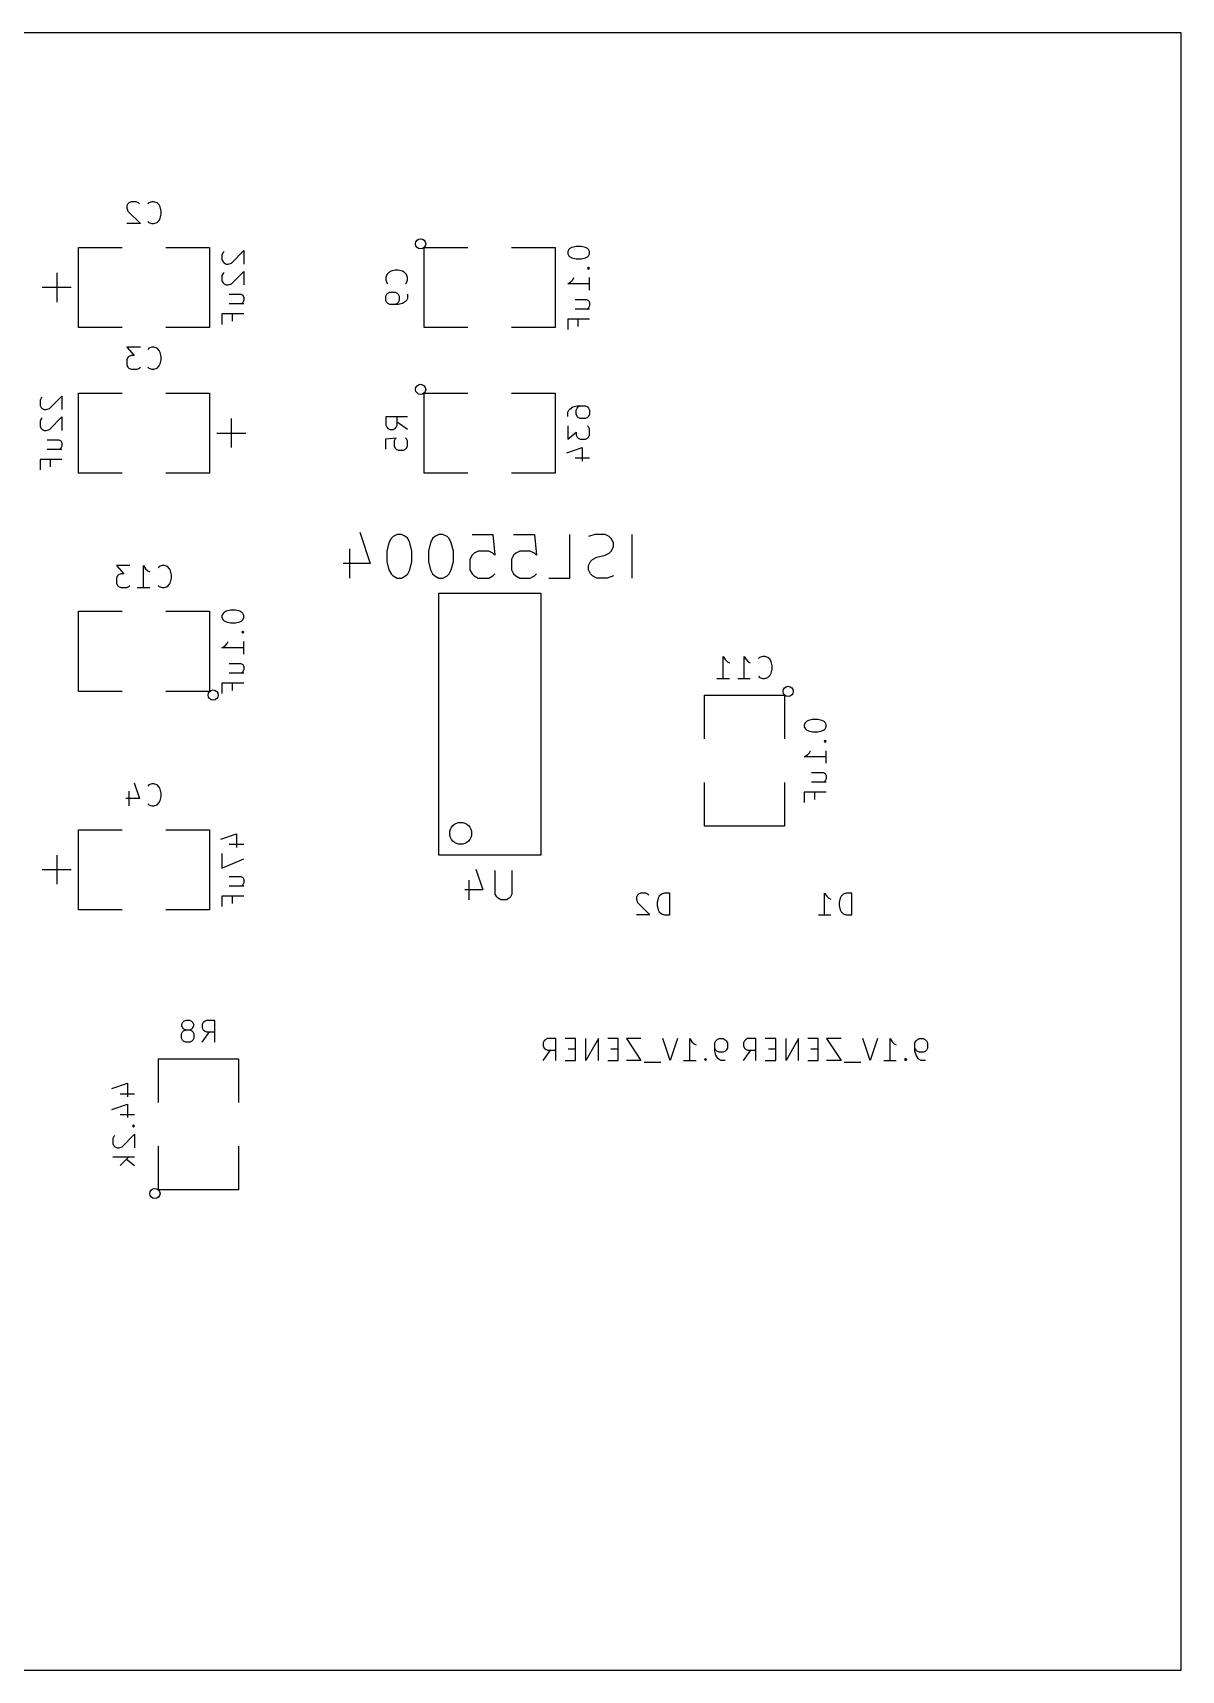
# Model space of a CAD drawing. Header units: inches. Extents: x 0 to 4.25, y 0 to 2.25.
# Drawn here: x 2.672 to 4.25, y 0 to 2.25 of the extents above; entities that cross this region are included whole.
import ezdxf

# ---------------------------------------------------------------- set-up
doc = ezdxf.new("R2010")
doc.units = ezdxf.units.IN
doc.layers.add('BLACK', color=1, linetype='CONTINUOUS')

msp = doc.modelspace()

# ---------------------------------------------------------------- linework, layer by layer
at = {"layer": 'BLACK'}
for p, q in [((4.25, 2.25), (0, 2.25)), ((4.25, 0), (4.25, 2.25)), ((2.8029, 2.015), (2.8014, 2.0121)), ((2.8014, 2.0121), (2.8014, 2.0093)), ((2.8014, 2.0093), (2.8029, 2.005)), ((2.8043, 2.0164), (2.8029, 2.015)), ((2.8029, 2.005), (2.82, 1.9879)), ((2.8072, 2.0179), (2.8043, 2.0164)), ((2.8143, 2.0179), (2.8072, 2.0179)), ((2.8172, 2.0164), (2.8143, 2.0179)), ((2.8186, 2.015), (2.8172, 2.0164)), ((2.8314, 2.0164), (2.83, 2.015)), ((2.8357, 2.0179), (2.8314, 2.0164)), ((2.8386, 2.0179), (2.8357, 2.0179)), ((2.8429, 2.0164), (2.8386, 2.0179)), ((2.8457, 2.0136), (2.8429, 2.0164)), ((2.8472, 2.0107), (2.8457, 2.0136)), ((2.8486, 2.005), (2.8472, 2.0107)), ((2.8486, 2.0007), (2.8486, 2.005)), ((2.82, 1.9879), (2.8014, 1.9879)), ((2.83, 1.9907), (2.8314, 1.9893)), ((2.8314, 1.9893), (2.8357, 1.9879)), ((2.8357, 1.9879), (2.8386, 1.9879)), ((2.8386, 1.9879), (2.8429, 1.9893)), ((2.8429, 1.9893), (2.8457, 1.9921)), ((2.8457, 1.9921), (2.8472, 1.995)), ((2.8472, 1.995), (2.8486, 2.0007)), ((2.735, 1.845), (2.735, 1.955)), ((2.735, 1.955), (2.795, 1.955)), ((2.855, 1.955), (2.915, 1.955)), ((2.915, 1.955), (2.915, 1.845)), ((2.9336, 1.9479), (2.9321, 1.945)), ((2.9321, 1.945), (2.9321, 1.9379)), ((2.9321, 1.9379), (2.9336, 1.935)), ((2.935, 1.9493), (2.9336, 1.9479)), ((2.9336, 1.935), (2.935, 1.9336)), ((2.945, 1.9336), (2.9621, 1.9507)), ((2.9621, 1.9507), (2.9621, 1.9321)), ((3.21, 1.845), (3.21, 1.955)), ((3.21, 1.955), (3.27, 1.955)), ((3.33, 1.955), (3.39, 1.955)), ((3.39, 1.955), (3.39, 1.845)), ((3.4086, 1.9521), (3.4071, 1.9492)), ((3.4071, 1.9492), (3.4071, 1.9464)), ((3.4071, 1.9464), (3.4086, 1.9435)), ((3.41, 1.9535), (3.4086, 1.9521)), ((3.4086, 1.9435), (3.41, 1.9421)), ((3.4129, 1.955), (3.41, 1.9535)), ((3.41, 1.9421), (3.4129, 1.9407)), ((3.4186, 1.9564), (3.4129, 1.955)), ((3.4129, 1.9407), (3.4186, 1.9392)), ((3.4257, 1.9564), (3.4186, 1.9564)), ((3.4186, 1.9392), (3.4257, 1.9392)), ((3.4314, 1.955), (3.4257, 1.9564)), ((3.4257, 1.9392), (3.4314, 1.9407)), ((3.4343, 1.9535), (3.4314, 1.955)), ((3.4314, 1.9407), (3.4343, 1.9421)), ((3.4357, 1.9521), (3.4343, 1.9535)), ((3.4343, 1.9421), (3.4357, 1.9435)), ((3.4371, 1.9492), (3.4357, 1.9521)), ((3.4357, 1.9435), (3.4371, 1.9464)), ((3.4371, 1.9464), (3.4371, 1.9492)), ((2.705, 1.92), (2.705, 1.88)), ((2.9336, 1.9193), (2.9321, 1.9164)), ((2.9321, 1.9164), (2.9321, 1.9093)), ((2.935, 1.9207), (2.9336, 1.9193)), ((2.935, 1.9336), (2.9379, 1.9321)), ((2.9379, 1.9321), (2.9407, 1.9321)), ((2.9407, 1.9321), (2.945, 1.9336)), ((2.945, 1.905), (2.9621, 1.9221)), ((2.9621, 1.9221), (2.9621, 1.9035)), ((3.1586, 1.9179), (3.1571, 1.9136)), ((3.1571, 1.9136), (3.1571, 1.9107)), ((3.1614, 1.9207), (3.1586, 1.9179)), ((3.1643, 1.9222), (3.1614, 1.9207)), ((3.17, 1.9236), (3.1643, 1.9222)), ((3.1743, 1.9236), (3.17, 1.9236)), ((3.18, 1.9222), (3.1743, 1.9236)), ((3.1829, 1.9207), (3.18, 1.9222)), ((3.1857, 1.9179), (3.1829, 1.9207)), ((3.1871, 1.9136), (3.1857, 1.9179)), ((3.1871, 1.9107), (3.1871, 1.9136)), ((3.4143, 1.9106), (3.4157, 1.9135)), ((3.4357, 1.9278), (3.4343, 1.9264)), ((3.4343, 1.9264), (3.4357, 1.9249)), ((3.4343, 1.9264), (3.4371, 1.9264)), ((3.4371, 1.9264), (3.4357, 1.9278)), ((3.4357, 1.9249), (3.4371, 1.9264)), ((3.4371, 1.8963), (3.4371, 1.9135)), ((2.725, 1.9), (2.685, 1.9)), ((2.9321, 1.9093), (2.9336, 1.9064)), ((2.9336, 1.9064), (2.935, 1.905)), ((2.935, 1.905), (2.9379, 1.9035)), ((2.9379, 1.9035), (2.9407, 1.9035)), ((2.9407, 1.9035), (2.945, 1.905)), ((2.9421, 1.8907), (2.9579, 1.8907)), ((2.9579, 1.8907), (2.9607, 1.8892)), ((3.1571, 1.9107), (3.1586, 1.9064)), ((3.1571, 1.8879), (3.1586, 1.8907)), ((3.1586, 1.9064), (3.16, 1.905)), ((3.1586, 1.8907), (3.16, 1.8922)), ((3.16, 1.8922), (3.1629, 1.8936)), ((3.1629, 1.8936), (3.17, 1.8936)), ((3.17, 1.8936), (3.1729, 1.8922)), ((3.1729, 1.8922), (3.1743, 1.8907)), ((3.1743, 1.8907), (3.1757, 1.8879)), ((3.1843, 1.905), (3.1857, 1.9064)), ((3.1857, 1.9064), (3.1871, 1.9107)), ((3.1871, 1.8907), (3.1871, 1.885)), ((3.4071, 1.9049), (3.4114, 1.9078)), ((3.4371, 1.9049), (3.4071, 1.9049)), ((3.4114, 1.9078), (3.4143, 1.9106)), ((2.9421, 1.8778), (2.9621, 1.8778)), ((2.9607, 1.8792), (2.9593, 1.8778)), ((2.9607, 1.8892), (2.9621, 1.8864)), ((2.9621, 1.8821), (2.9607, 1.8792)), ((2.9621, 1.8864), (2.9621, 1.8821)), ((3.1571, 1.8822), (3.1571, 1.8879)), ((3.1586, 1.8793), (3.1571, 1.8822)), ((3.16, 1.8779), (3.1586, 1.8793)), ((3.1629, 1.8764), (3.16, 1.8779)), ((3.1743, 1.8764), (3.1629, 1.8764)), ((3.1729, 1.8779), (3.17, 1.8764)), ((3.1743, 1.8793), (3.1729, 1.8779)), ((3.1757, 1.8822), (3.1743, 1.8793)), ((3.18, 1.8779), (3.1743, 1.8764)), ((3.1757, 1.8879), (3.1757, 1.8822)), ((3.1843, 1.8807), (3.18, 1.8779)), ((3.1857, 1.8822), (3.1843, 1.8807)), ((3.1871, 1.885), (3.1857, 1.8822)), ((3.4171, 1.8835), (3.4329, 1.8835)), ((3.4171, 1.8706), (3.4371, 1.8706)), ((3.4329, 1.8835), (3.4357, 1.882)), ((3.4357, 1.872), (3.4343, 1.8706)), ((3.4357, 1.882), (3.4371, 1.8792)), ((3.4371, 1.8749), (3.4357, 1.872)), ((3.4371, 1.8792), (3.4371, 1.8749)), ((2.795, 1.845), (2.735, 1.845)), ((2.915, 1.845), (2.855, 1.845)), ((2.9621, 1.8636), (2.9321, 1.8636)), ((2.9321, 1.8636), (2.9321, 1.8493)), ((2.9464, 1.8536), (2.9464, 1.8636)), ((3.27, 1.845), (3.21, 1.845)), ((3.39, 1.845), (3.33, 1.845)), ((3.4371, 1.8564), (3.4071, 1.8564)), ((3.4071, 1.8564), (3.4071, 1.8421)), ((3.4214, 1.8464), (3.4214, 1.8564)), ((2.82, 1.8179), (2.8014, 1.8179)), ((2.8014, 1.8179), (2.8114, 1.8064)), ((2.8029, 1.8036), (2.8014, 1.8007)), ((2.8014, 1.8007), (2.8014, 1.7936)), ((2.8043, 1.805), (2.8029, 1.8036)), ((2.8072, 1.8064), (2.8043, 1.805)), ((2.8114, 1.8064), (2.8072, 1.8064)), ((2.8314, 1.8164), (2.83, 1.815)), ((2.8357, 1.8179), (2.8314, 1.8164)), ((2.8386, 1.8179), (2.8357, 1.8179)), ((2.8429, 1.8164), (2.8386, 1.8179)), ((2.8457, 1.8136), (2.8429, 1.8164)), ((2.8472, 1.8107), (2.8457, 1.8136)), ((2.8486, 1.805), (2.8472, 1.8107)), ((2.8472, 1.795), (2.8486, 1.8007)), ((2.8486, 1.8007), (2.8486, 1.805)), ((2.8014, 1.7936), (2.8029, 1.7907)), ((2.8029, 1.7907), (2.8043, 1.7893)), ((2.8043, 1.7893), (2.8072, 1.7879)), ((2.8072, 1.7879), (2.8157, 1.7879)), ((2.8157, 1.7879), (2.8186, 1.7893)), ((2.8186, 1.7893), (2.82, 1.7907)), ((2.83, 1.7907), (2.8314, 1.7893)), ((2.8314, 1.7893), (2.8357, 1.7879)), ((2.8357, 1.7879), (2.8386, 1.7879)), ((2.8386, 1.7879), (2.8429, 1.7893)), ((2.8429, 1.7893), (2.8457, 1.7921)), ((2.8457, 1.7921), (2.8472, 1.795)), ((2.735, 1.645), (2.735, 1.755)), ((2.735, 1.755), (2.795, 1.755)), ((2.855, 1.755), (2.915, 1.755)), ((2.915, 1.755), (2.915, 1.645)), ((3.21, 1.645), (3.21, 1.755)), ((3.21, 1.755), (3.27, 1.755)), ((3.33, 1.755), (3.39, 1.755)), ((3.39, 1.755), (3.39, 1.645)), ((2.6836, 1.7479), (2.6821, 1.745)), ((2.6821, 1.745), (2.6821, 1.7379)), ((2.6821, 1.7379), (2.6836, 1.735)), ((2.685, 1.7493), (2.6836, 1.7479)), ((2.6836, 1.735), (2.685, 1.7336)), ((2.685, 1.7336), (2.6879, 1.7321)), ((2.6907, 1.7321), (2.695, 1.7336)), ((2.695, 1.7336), (2.7121, 1.7507)), ((2.7121, 1.7507), (2.7121, 1.7321)), ((3.4086, 1.7315), (3.41, 1.7329)), ((3.41, 1.7329), (3.4143, 1.7358)), ((3.4143, 1.7358), (3.42, 1.7372)), ((3.4186, 1.7315), (3.42, 1.7343)), ((3.42, 1.7372), (3.4314, 1.7372)), ((3.42, 1.7343), (3.4214, 1.7358)), ((3.4214, 1.7358), (3.4243, 1.7372)), ((3.4314, 1.7372), (3.4343, 1.7358)), ((3.4343, 1.7358), (3.4357, 1.7343)), ((3.4357, 1.7343), (3.4371, 1.7315)), ((2.6836, 1.7193), (2.6821, 1.7164)), ((2.6821, 1.7164), (2.6821, 1.7093)), ((2.685, 1.7207), (2.6836, 1.7193)), ((2.6879, 1.7321), (2.6907, 1.7321)), ((2.695, 1.705), (2.7121, 1.7221)), ((2.7121, 1.7221), (2.7121, 1.7035)), ((2.945, 1.68), (2.945, 1.72)), ((3.1871, 1.7222), (3.1571, 1.7222)), ((3.1571, 1.7222), (3.1571, 1.7107)), ((3.1571, 1.7107), (3.1586, 1.7079)), ((3.1714, 1.7079), (3.1729, 1.7107)), ((3.1729, 1.7107), (3.1729, 1.7222)), ((3.1871, 1.705), (3.1729, 1.715)), ((3.4071, 1.7286), (3.4086, 1.7315)), ((3.4071, 1.7229), (3.4071, 1.7286)), ((3.4071, 1.71), (3.4071, 1.6914)), ((3.4186, 1.7258), (3.4186, 1.7315)), ((3.42, 1.7229), (3.4186, 1.7258)), ((3.4214, 1.7215), (3.42, 1.7229)), ((3.4243, 1.72), (3.4214, 1.7215)), ((3.4314, 1.72), (3.4243, 1.72)), ((3.4343, 1.7215), (3.4314, 1.72)), ((3.4357, 1.7229), (3.4343, 1.7215)), ((3.4357, 1.7086), (3.4343, 1.71)), ((3.4371, 1.7258), (3.4357, 1.7229)), ((3.4371, 1.7315), (3.4371, 1.7258)), ((2.6821, 1.7093), (2.6836, 1.7064)), ((2.6836, 1.7064), (2.685, 1.705)), ((2.685, 1.705), (2.6879, 1.7035)), ((2.6879, 1.7035), (2.6907, 1.7035)), ((2.6907, 1.7035), (2.695, 1.705)), ((2.6921, 1.6907), (2.7079, 1.6907)), ((2.7079, 1.6907), (2.7107, 1.6892)), ((2.7107, 1.6892), (2.7121, 1.6864)), ((2.925, 1.7), (2.965, 1.7)), ((3.1571, 1.6922), (3.1714, 1.6936)), ((3.1571, 1.6779), (3.1571, 1.6922)), ((3.1586, 1.7079), (3.16, 1.7064)), ((3.16, 1.7064), (3.1629, 1.705)), ((3.1629, 1.705), (3.1671, 1.705)), ((3.1671, 1.705), (3.17, 1.7064)), ((3.17, 1.6922), (3.1686, 1.6893)), ((3.1686, 1.6893), (3.1686, 1.6822)), ((3.17, 1.7064), (3.1714, 1.7079)), ((3.1714, 1.6936), (3.17, 1.6922)), ((3.1857, 1.6922), (3.1843, 1.6936)), ((3.1871, 1.6893), (3.1857, 1.6922)), ((3.1871, 1.6822), (3.1871, 1.6893)), ((3.4071, 1.6914), (3.4186, 1.7014)), ((3.4186, 1.7014), (3.4186, 1.6972)), ((3.4186, 1.6972), (3.42, 1.6943)), ((3.42, 1.6943), (3.4214, 1.6929)), ((3.4214, 1.6929), (3.4243, 1.6914)), ((3.4243, 1.6914), (3.4314, 1.6914)), ((3.4314, 1.6914), (3.4343, 1.6929)), ((3.4343, 1.6929), (3.4357, 1.6943)), ((3.4371, 1.7057), (3.4357, 1.7086)), ((3.4357, 1.6943), (3.4371, 1.6972)), ((3.4371, 1.6972), (3.4371, 1.7057)), ((2.6921, 1.6778), (2.7121, 1.6778)), ((2.7107, 1.6792), (2.7093, 1.6778)), ((2.7121, 1.6821), (2.7107, 1.6792)), ((2.7121, 1.6864), (2.7121, 1.6821)), ((3.1686, 1.6822), (3.17, 1.6793)), ((3.17, 1.6793), (3.1714, 1.6779)), ((3.1714, 1.6779), (3.1743, 1.6764)), ((3.1743, 1.6764), (3.1814, 1.6764)), ((3.1814, 1.6764), (3.1843, 1.6779)), ((3.1843, 1.6779), (3.1857, 1.6793)), ((3.1857, 1.6793), (3.1871, 1.6822)), ((3.4057, 1.6728), (3.4271, 1.68)), ((3.4171, 1.6657), (3.4371, 1.6657)), ((3.4271, 1.68), (3.4271, 1.6614)), ((2.7121, 1.6636), (2.6821, 1.6636)), ((2.6821, 1.6636), (2.6821, 1.6493)), ((2.6964, 1.6536), (2.6964, 1.6636)), ((2.795, 1.645), (2.735, 1.645)), ((2.915, 1.645), (2.855, 1.645)), ((3.27, 1.645), (3.21, 1.645)), ((3.39, 1.645), (3.33, 1.645)), ((3.1215, 1.5636), (3.1358, 1.5207)), ((3.1643, 1.555), (3.1614, 1.5493)), ((3.1672, 1.5579), (3.1643, 1.555)), ((3.1729, 1.5607), (3.1672, 1.5579)), ((3.1786, 1.5607), (3.1729, 1.5607)), ((3.1843, 1.5579), (3.1786, 1.5607)), ((3.1872, 1.555), (3.1843, 1.5579)), ((3.19, 1.5493), (3.1872, 1.555)), ((3.2214, 1.555), (3.2185, 1.5493)), ((3.2243, 1.5579), (3.2214, 1.555)), ((3.23, 1.5607), (3.2243, 1.5579)), ((3.2357, 1.5607), (3.23, 1.5607)), ((3.2414, 1.5579), (3.2357, 1.5607)), ((3.2443, 1.555), (3.2414, 1.5579)), ((3.2471, 1.5493), (3.2443, 1.555)), ((3.2756, 1.5607), (3.3042, 1.5607)), ((3.3042, 1.5607), (3.3071, 1.5321)), ((3.3327, 1.5607), (3.3613, 1.5607)), ((3.3613, 1.5607), (3.3642, 1.5321)), ((3.4099, 1.5007), (3.4099, 1.5607)), ((3.4442, 1.5607), (3.4356, 1.5579)), ((3.4584, 1.5607), (3.4442, 1.5607)), ((3.4642, 1.5579), (3.4584, 1.5607)), ((3.467, 1.555), (3.4642, 1.5579)), ((3.4699, 1.5493), (3.467, 1.555)), ((3.4956, 1.5007), (3.4956, 1.5607)), ((3.1072, 1.5407), (3.1072, 1.5007)), ((3.1614, 1.5493), (3.1586, 1.5379)), ((3.1586, 1.5379), (3.1586, 1.5236)), ((3.1929, 1.5379), (3.19, 1.5493)), ((3.1929, 1.5236), (3.1929, 1.5379)), ((3.2185, 1.5493), (3.2157, 1.5379)), ((3.2157, 1.5379), (3.2157, 1.5236)), ((3.25, 1.5379), (3.2471, 1.5493)), ((3.25, 1.5236), (3.25, 1.5379)), ((3.2756, 1.5321), (3.2728, 1.5264)), ((3.2785, 1.535), (3.2756, 1.5321)), ((3.2842, 1.5379), (3.2785, 1.535)), ((3.2985, 1.5379), (3.2842, 1.5379)), ((3.3042, 1.535), (3.2985, 1.5379)), ((3.3071, 1.5321), (3.3042, 1.535)), ((3.3327, 1.5321), (3.3299, 1.5264)), ((3.3356, 1.535), (3.3327, 1.5321)), ((3.3413, 1.5379), (3.3356, 1.535)), ((3.3556, 1.5379), (3.3413, 1.5379)), ((3.3613, 1.535), (3.3556, 1.5379)), ((3.3642, 1.5321), (3.3613, 1.535)), ((3.447, 1.5293), (3.4584, 1.5321)), ((3.4584, 1.5321), (3.4642, 1.535)), ((3.4642, 1.535), (3.467, 1.5379)), ((3.467, 1.5379), (3.4699, 1.5436)), ((3.4699, 1.5436), (3.4699, 1.5493)), ((2.8057, 1.5179), (2.7871, 1.5179)), ((2.7871, 1.5179), (2.7971, 1.5064)), ((2.8243, 1.4879), (2.8243, 1.5179)), ((2.8243, 1.5179), (2.8272, 1.5136)), ((2.8272, 1.5136), (2.83, 1.5107)), ((2.83, 1.5107), (2.8329, 1.5093)), ((2.8457, 1.5164), (2.8443, 1.515)), ((2.85, 1.5179), (2.8457, 1.5164)), ((2.8529, 1.5179), (2.85, 1.5179)), ((2.8572, 1.5164), (2.8529, 1.5179)), ((2.86, 1.5136), (2.8572, 1.5164)), ((2.8615, 1.5107), (2.86, 1.5136)), ((2.8629, 1.505), (2.8615, 1.5107)), ((3.1358, 1.5207), (3.0986, 1.5207)), ((3.1586, 1.5236), (3.1614, 1.5121)), ((3.1614, 1.5121), (3.1643, 1.5064)), ((3.1872, 1.5064), (3.19, 1.5121)), ((3.19, 1.5121), (3.1929, 1.5236)), ((3.2157, 1.5236), (3.2185, 1.5121)), ((3.2185, 1.5121), (3.2214, 1.5064)), ((3.2443, 1.5064), (3.2471, 1.5121)), ((3.2471, 1.5121), (3.25, 1.5236)), ((3.2728, 1.5264), (3.2728, 1.5121)), ((3.2728, 1.5121), (3.2756, 1.5064)), ((3.3299, 1.5264), (3.3299, 1.5121)), ((3.3299, 1.5121), (3.3327, 1.5064)), ((3.4356, 1.5179), (3.4384, 1.5236)), ((3.4356, 1.5121), (3.4356, 1.5179)), ((3.4384, 1.5064), (3.4356, 1.5121)), ((3.4384, 1.5236), (3.4413, 1.5264)), ((3.4413, 1.5264), (3.447, 1.5293)), ((2.7886, 1.5036), (2.7871, 1.5007)), ((2.7871, 1.5007), (2.7871, 1.4936)), ((2.7871, 1.4936), (2.7886, 1.4907)), ((2.79, 1.505), (2.7886, 1.5036)), ((2.7886, 1.4907), (2.79, 1.4893)), ((2.7929, 1.5064), (2.79, 1.505)), ((2.79, 1.4893), (2.7929, 1.4879)), ((2.7971, 1.5064), (2.7929, 1.5064)), ((2.7929, 1.4879), (2.8014, 1.4879)), ((2.8014, 1.4879), (2.8043, 1.4893)), ((2.8043, 1.4893), (2.8057, 1.4907)), ((2.8157, 1.4879), (2.8329, 1.4879)), ((2.8443, 1.4907), (2.8457, 1.4893)), ((2.8457, 1.4893), (2.85, 1.4879)), ((2.85, 1.4879), (2.8529, 1.4879)), ((2.8529, 1.4879), (2.8572, 1.4893)), ((2.8572, 1.4893), (2.86, 1.4921)), ((2.86, 1.4921), (2.8615, 1.495)), ((2.8615, 1.495), (2.8629, 1.5007)), ((2.8629, 1.5007), (2.8629, 1.505)), ((3.1643, 1.5064), (3.1672, 1.5036)), ((3.1672, 1.5036), (3.1729, 1.5007)), ((3.1729, 1.5007), (3.1786, 1.5007)), ((3.1786, 1.5007), (3.1843, 1.5036)), ((3.1843, 1.5036), (3.1872, 1.5064)), ((3.2214, 1.5064), (3.2243, 1.5036)), ((3.2243, 1.5036), (3.23, 1.5007)), ((3.23, 1.5007), (3.2357, 1.5007)), ((3.2357, 1.5007), (3.2414, 1.5036)), ((3.2414, 1.5036), (3.2443, 1.5064)), ((3.2756, 1.5064), (3.2785, 1.5036)), ((3.2785, 1.5036), (3.2842, 1.5007)), ((3.2842, 1.5007), (3.2985, 1.5007)), ((3.2985, 1.5007), (3.3042, 1.5036)), ((3.3042, 1.5036), (3.3071, 1.5064)), ((3.3327, 1.5064), (3.3356, 1.5036)), ((3.3356, 1.5036), (3.3413, 1.5007)), ((3.3413, 1.5007), (3.3556, 1.5007)), ((3.3556, 1.5007), (3.3613, 1.5036)), ((3.3613, 1.5036), (3.3642, 1.5064)), ((3.3813, 1.5007), (3.4099, 1.5007)), ((3.4413, 1.5036), (3.4384, 1.5064)), ((3.447, 1.5007), (3.4413, 1.5036)), ((3.4613, 1.5007), (3.447, 1.5007)), ((3.4699, 1.5036), (3.4613, 1.5007)), ((3.23, 1.12), (3.23, 1.48)), ((3.23, 1.48), (3.37, 1.48)), ((3.37, 1.48), (3.37, 1.12)), ((2.735, 1.345), (2.735, 1.455)), ((2.735, 1.455), (2.795, 1.455)), ((2.855, 1.455), (2.915, 1.455)), ((2.915, 1.455), (2.915, 1.345)), ((2.9336, 1.4521), (2.9321, 1.4492)), ((2.9321, 1.4492), (2.9321, 1.4464)), ((2.9321, 1.4464), (2.9336, 1.4435)), ((2.935, 1.4535), (2.9336, 1.4521)), ((2.9336, 1.4435), (2.935, 1.4421)), ((2.9379, 1.455), (2.935, 1.4535)), ((2.935, 1.4421), (2.9379, 1.4407)), ((2.9436, 1.4564), (2.9379, 1.455)), ((2.9379, 1.4407), (2.9436, 1.4392)), ((2.9507, 1.4564), (2.9436, 1.4564)), ((2.9564, 1.455), (2.9507, 1.4564)), ((2.9507, 1.4392), (2.9564, 1.4407)), ((2.9593, 1.4535), (2.9564, 1.455)), ((2.9564, 1.4407), (2.9593, 1.4421)), ((2.9607, 1.4521), (2.9593, 1.4535)), ((2.9593, 1.4421), (2.9607, 1.4435)), ((2.9621, 1.4492), (2.9607, 1.4521)), ((2.9607, 1.4435), (2.9621, 1.4464)), ((2.9621, 1.4464), (2.9621, 1.4492)), ((2.9436, 1.4392), (2.9507, 1.4392)), ((2.9607, 1.4278), (2.9593, 1.4264)), ((2.9593, 1.4264), (2.9607, 1.4249)), ((2.9593, 1.4264), (2.9621, 1.4264)), ((2.9621, 1.4264), (2.9607, 1.4278)), ((2.9607, 1.4249), (2.9621, 1.4264)), ((2.9321, 1.4049), (2.9364, 1.4078)), ((2.9621, 1.4049), (2.9321, 1.4049)), ((2.9364, 1.4078), (2.9393, 1.4106)), ((2.9393, 1.4106), (2.9407, 1.4135)), ((2.9621, 1.3963), (2.9621, 1.4135)), ((2.9421, 1.3835), (2.9579, 1.3835)), ((2.9579, 1.3835), (2.9607, 1.382)), ((2.9607, 1.382), (2.9621, 1.3792)), ((2.9621, 1.3749), (2.9607, 1.372)), ((2.9621, 1.3792), (2.9621, 1.3749)), ((3.6207, 1.3629), (3.6207, 1.3929)), ((3.6207, 1.3929), (3.6236, 1.3886)), ((3.6236, 1.3886), (3.6264, 1.3857)), ((3.6264, 1.3857), (3.6293, 1.3843)), ((3.6493, 1.3629), (3.6493, 1.3929)), ((3.6493, 1.3929), (3.6522, 1.3886)), ((3.6522, 1.3886), (3.655, 1.3857)), ((3.655, 1.3857), (3.6579, 1.3843)), ((3.6707, 1.3914), (3.6693, 1.39)), ((3.675, 1.3929), (3.6707, 1.3914)), ((3.6779, 1.3929), (3.675, 1.3929)), ((3.6822, 1.3914), (3.6779, 1.3929)), ((3.685, 1.3886), (3.6822, 1.3914)), ((3.6865, 1.3857), (3.685, 1.3886)), ((3.6879, 1.38), (3.6865, 1.3857)), ((3.6865, 1.37), (3.6879, 1.3757)), ((3.6879, 1.3757), (3.6879, 1.38)), ((2.9621, 1.3564), (2.9321, 1.3564)), ((2.9321, 1.3564), (2.9321, 1.3421)), ((2.9421, 1.3706), (2.9621, 1.3706)), ((2.9464, 1.3464), (2.9464, 1.3564)), ((2.9607, 1.372), (2.9593, 1.3706)), ((3.6121, 1.3629), (3.6293, 1.3629)), ((3.6407, 1.3629), (3.6579, 1.3629)), ((3.6693, 1.3657), (3.6707, 1.3643)), ((3.6707, 1.3643), (3.675, 1.3629)), ((3.675, 1.3629), (3.6779, 1.3629)), ((3.6779, 1.3629), (3.6822, 1.3643)), ((3.6822, 1.3643), (3.685, 1.3671)), ((3.685, 1.3671), (3.6865, 1.37)), ((2.795, 1.345), (2.735, 1.345)), ((2.915, 1.345), (2.855, 1.345)), ((3.595, 1.28), (3.595, 1.34)), ((3.595, 1.34), (3.705, 1.34)), ((3.705, 1.34), (3.705, 1.28)), ((3.7379, 1.305), (3.735, 1.3035)), ((3.7436, 1.3064), (3.7379, 1.305)), ((3.7507, 1.3064), (3.7436, 1.3064)), ((3.7564, 1.305), (3.7507, 1.3064)), ((3.7593, 1.3035), (3.7564, 1.305)), ((3.7336, 1.3021), (3.7321, 1.2992)), ((3.7321, 1.2992), (3.7321, 1.2964)), ((3.7321, 1.2964), (3.7336, 1.2935)), ((3.735, 1.3035), (3.7336, 1.3021)), ((3.7336, 1.2935), (3.735, 1.2921)), ((3.735, 1.2921), (3.7379, 1.2907)), ((3.7379, 1.2907), (3.7436, 1.2892)), ((3.7436, 1.2892), (3.7507, 1.2892)), ((3.7507, 1.2892), (3.7564, 1.2907)), ((3.7564, 1.2907), (3.7593, 1.2921)), ((3.7607, 1.3021), (3.7593, 1.3035)), ((3.7593, 1.2921), (3.7607, 1.2935)), ((3.7621, 1.2992), (3.7607, 1.3021)), ((3.7607, 1.2935), (3.7621, 1.2964)), ((3.7621, 1.2964), (3.7621, 1.2992)), ((3.7364, 1.2578), (3.7393, 1.2606)), ((3.7393, 1.2606), (3.7407, 1.2635)), ((3.7607, 1.2778), (3.7593, 1.2764)), ((3.7593, 1.2764), (3.7607, 1.2749)), ((3.7593, 1.2764), (3.7621, 1.2764)), ((3.7621, 1.2764), (3.7607, 1.2778)), ((3.7607, 1.2749), (3.7621, 1.2764)), ((3.7621, 1.2463), (3.7621, 1.2635)), ((3.7321, 1.2549), (3.7364, 1.2578)), ((3.7621, 1.2549), (3.7321, 1.2549)), ((2.8114, 1.2193), (2.8186, 1.1979)), ((2.8314, 1.2164), (2.83, 1.215)), ((2.8357, 1.2179), (2.8314, 1.2164)), ((2.8386, 1.2179), (2.8357, 1.2179)), ((2.8429, 1.2164), (2.8386, 1.2179)), ((2.8457, 1.2136), (2.8429, 1.2164)), ((3.595, 1.16), (3.595, 1.22)), ((3.705, 1.22), (3.705, 1.16)), ((3.7421, 1.2335), (3.7579, 1.2335)), ((3.7421, 1.2206), (3.7621, 1.2206)), ((3.7579, 1.2335), (3.7607, 1.232)), ((3.7607, 1.222), (3.7593, 1.2206)), ((3.7607, 1.232), (3.7621, 1.2292)), ((3.7621, 1.2249), (3.7607, 1.222)), ((3.7621, 1.2292), (3.7621, 1.2249)), ((2.8186, 1.1979), (2.8, 1.1979)), ((2.8043, 1.2079), (2.8043, 1.1879)), ((2.8472, 1.2107), (2.8457, 1.2136)), ((2.8457, 1.1921), (2.8472, 1.195)), ((2.8486, 1.205), (2.8472, 1.2107)), ((2.8472, 1.195), (2.8486, 1.2007)), ((2.8486, 1.2007), (2.8486, 1.205)), ((3.7621, 1.2064), (3.7321, 1.2064)), ((3.7321, 1.2064), (3.7321, 1.1921)), ((3.7464, 1.1964), (3.7464, 1.2064)), ((2.83, 1.1907), (2.8314, 1.1893)), ((2.8314, 1.1893), (2.8357, 1.1879)), ((2.8357, 1.1879), (2.8386, 1.1879)), ((2.8386, 1.1879), (2.8429, 1.1893)), ((2.8429, 1.1893), (2.8457, 1.1921)), ((2.735, 1.045), (2.735, 1.155)), ((2.735, 1.155), (2.795, 1.155)), ((2.855, 1.155), (2.915, 1.155)), ((2.915, 1.155), (2.915, 1.045)), ((2.9307, 1.1421), (2.9521, 1.1493)), ((2.9521, 1.1493), (2.9521, 1.1307)), ((3.705, 1.16), (3.595, 1.16)), ((2.9421, 1.135), (2.9621, 1.135)), ((2.705, 1.12), (2.705, 1.08)), ((2.9321, 1.1221), (2.9321, 1.1021)), ((2.9321, 1.1021), (2.9621, 1.115)), ((3.37, 1.12), (3.23, 1.12)), ((2.725, 1.1), (2.685, 1.1)), ((2.9421, 1.0907), (2.9579, 1.0907)), ((2.9579, 1.0907), (2.9607, 1.0892)), ((2.9607, 1.0892), (2.9621, 1.0864)), ((2.9621, 1.0821), (2.9607, 1.0792)), ((2.9621, 1.0864), (2.9621, 1.0821)), ((3.2714, 1.0855), (3.2714, 1.0588)), ((3.281, 1.1007), (3.2905, 1.0721)), ((3.3076, 1.0664), (3.3076, 1.0988)), ((3.3305, 1.0988), (3.3305, 1.0664)), ((2.9621, 1.0636), (2.9321, 1.0636)), ((2.9321, 1.0636), (2.9321, 1.0493)), ((2.9421, 1.0778), (2.9621, 1.0778)), ((2.9464, 1.0536), (2.9464, 1.0636)), ((2.9607, 1.0792), (2.9593, 1.0778)), ((3.2905, 1.0721), (3.2657, 1.0721)), ((3.3095, 1.0626), (3.3076, 1.0664)), ((3.3114, 1.0607), (3.3095, 1.0626)), ((3.3152, 1.0588), (3.3114, 1.0607)), ((3.3229, 1.0588), (3.3152, 1.0588)), ((3.3267, 1.0607), (3.3229, 1.0588)), ((3.3286, 1.0626), (3.3267, 1.0607)), ((3.3305, 1.0664), (3.3286, 1.0626)), ((3.5029, 1.065), (3.5014, 1.0621)), ((3.5014, 1.0621), (3.5014, 1.0593)), ((3.5014, 1.0593), (3.5029, 1.055)), ((3.5043, 1.0664), (3.5029, 1.065)), ((3.5072, 1.0679), (3.5043, 1.0664)), ((3.5143, 1.0679), (3.5072, 1.0679)), ((3.5172, 1.0664), (3.5143, 1.0679)), ((3.5186, 1.065), (3.5172, 1.0664)), ((3.5314, 1.0607), (3.53, 1.055)), ((3.5329, 1.0636), (3.5314, 1.0607)), ((3.5357, 1.0664), (3.5329, 1.0636)), ((3.54, 1.0679), (3.5357, 1.0664)), ((3.5472, 1.0679), (3.54, 1.0679)), ((3.5472, 1.0379), (3.5472, 1.0679)), ((3.76, 1.0379), (3.76, 1.0679)), ((3.76, 1.0679), (3.7629, 1.0636)), ((3.7629, 1.0636), (3.7657, 1.0607)), ((3.7657, 1.0607), (3.7686, 1.0593)), ((3.7814, 1.0607), (3.78, 1.055)), ((3.7829, 1.0636), (3.7814, 1.0607)), ((3.7857, 1.0664), (3.7829, 1.0636)), ((3.79, 1.0679), (3.7857, 1.0664)), ((3.7972, 1.0679), (3.79, 1.0679)), ((3.7972, 1.0379), (3.7972, 1.0679)), ((2.795, 1.045), (2.735, 1.045)), ((2.915, 1.045), (2.855, 1.045)), ((3.52, 1.0379), (3.5014, 1.0379)), ((3.5029, 1.055), (3.52, 1.0379)), ((3.53, 1.055), (3.53, 1.0507)), ((3.53, 1.0507), (3.5314, 1.045)), ((3.5314, 1.045), (3.5329, 1.0421)), ((3.5329, 1.0421), (3.5357, 1.0393)), ((3.5357, 1.0393), (3.54, 1.0379)), ((3.54, 1.0379), (3.5472, 1.0379)), ((3.7514, 1.0379), (3.7686, 1.0379)), ((3.78, 1.055), (3.78, 1.0507)), ((3.78, 1.0507), (3.7814, 1.045)), ((3.7814, 1.045), (3.7829, 1.0421)), ((3.7829, 1.0421), (3.7857, 1.0393)), ((3.7857, 1.0393), (3.79, 1.0379)), ((3.79, 1.0379), (3.7972, 1.0379)), ((2.8779, 0.89), (2.8764, 0.8871)), ((2.8764, 0.8871), (2.8764, 0.8857)), ((2.8764, 0.8857), (2.8779, 0.8829)), ((2.8793, 0.8914), (2.8779, 0.89)), ((2.8779, 0.8829), (2.8793, 0.8814)), ((2.8779, 0.8771), (2.8793, 0.8786)), ((2.8822, 0.8929), (2.8793, 0.8914)), ((2.8793, 0.8814), (2.8822, 0.88)), ((2.8793, 0.8786), (2.8822, 0.88)), ((2.8879, 0.8929), (2.8822, 0.8929)), ((2.8822, 0.88), (2.8879, 0.88)), ((2.8907, 0.8914), (2.8879, 0.8929)), ((2.8879, 0.88), (2.8907, 0.8814)), ((2.8879, 0.88), (2.8907, 0.8786)), ((2.8922, 0.89), (2.8907, 0.8914)), ((2.8907, 0.8814), (2.8922, 0.8829)), ((2.8907, 0.8786), (2.8922, 0.8771)), ((2.8936, 0.8871), (2.8922, 0.89)), ((2.8922, 0.8829), (2.8936, 0.8857)), ((2.8936, 0.8857), (2.8936, 0.8871)), ((2.9064, 0.89), (2.905, 0.8871)), ((2.905, 0.8871), (2.905, 0.8829)), ((2.905, 0.8829), (2.9064, 0.88)), ((2.9079, 0.8914), (2.9064, 0.89)), ((2.9064, 0.88), (2.9079, 0.8786)), ((2.9107, 0.8929), (2.9079, 0.8914)), ((2.9079, 0.8786), (2.9107, 0.8771)), ((2.9222, 0.8929), (2.9107, 0.8929)), ((2.9222, 0.8629), (2.9222, 0.8929)), ((2.8764, 0.8743), (2.8779, 0.8771)), ((2.8764, 0.8686), (2.8764, 0.8743)), ((2.8779, 0.8657), (2.8764, 0.8686)), ((2.8793, 0.8643), (2.8779, 0.8657)), ((2.8822, 0.8629), (2.8793, 0.8643)), ((2.8879, 0.8629), (2.8822, 0.8629)), ((2.8907, 0.8643), (2.8879, 0.8629)), ((2.8922, 0.8657), (2.8907, 0.8643)), ((2.8922, 0.8771), (2.8936, 0.8743)), ((2.8936, 0.8686), (2.8922, 0.8657)), ((2.8936, 0.8743), (2.8936, 0.8686)), ((2.905, 0.8629), (2.915, 0.8771)), ((2.9107, 0.8771), (2.9222, 0.8771)), ((3.3749, 0.865), (3.3735, 0.8621)), ((3.3735, 0.8621), (3.3735, 0.8579)), ((3.3735, 0.8579), (3.3749, 0.855)), ((3.3764, 0.8664), (3.3749, 0.865)), ((3.3749, 0.855), (3.3764, 0.8536)), ((3.3792, 0.8679), (3.3764, 0.8664)), ((3.3907, 0.8679), (3.3792, 0.8679)), ((3.3907, 0.8379), (3.3907, 0.8679)), ((3.4178, 0.8679), (3.4035, 0.8679)), ((3.4178, 0.8379), (3.4178, 0.8679)), ((3.4492, 0.8679), (3.432, 0.8379)), ((3.432, 0.8379), (3.432, 0.8679)), ((3.4492, 0.8379), (3.4492, 0.8679)), ((3.4763, 0.8679), (3.462, 0.8679)), ((3.4763, 0.8379), (3.4763, 0.8679)), ((3.5077, 0.8679), (3.4877, 0.8679)), ((3.4877, 0.8679), (3.5077, 0.8379)), ((3.5477, 0.8379), (3.5377, 0.8679)), ((3.5577, 0.8679), (3.5477, 0.8379)), ((3.5749, 0.8379), (3.5749, 0.8679)), ((3.5749, 0.8679), (3.5778, 0.8636)), ((3.5778, 0.8636), (3.5806, 0.8607)), ((3.5806, 0.8607), (3.5835, 0.8593)), ((3.6092, 0.8621), (3.6107, 0.865)), ((3.6092, 0.8507), (3.6092, 0.8621)), ((3.6107, 0.8521), (3.6092, 0.855)), ((3.6107, 0.865), (3.6121, 0.8664)), ((3.6121, 0.8664), (3.615, 0.8679)), ((3.615, 0.8679), (3.6207, 0.8679)), ((3.6207, 0.8679), (3.6235, 0.8664)), ((3.6235, 0.8664), (3.625, 0.865)), ((3.625, 0.865), (3.6264, 0.8621)), ((3.6264, 0.855), (3.625, 0.8521)), ((3.6264, 0.8621), (3.6264, 0.855)), ((3.6499, 0.865), (3.6485, 0.8621)), ((3.6485, 0.8621), (3.6485, 0.8579)), ((3.6485, 0.8579), (3.6499, 0.855)), ((3.6514, 0.8664), (3.6499, 0.865)), ((3.6499, 0.855), (3.6514, 0.8536)), ((3.6542, 0.8679), (3.6514, 0.8664)), ((3.6657, 0.8679), (3.6542, 0.8679)), ((3.6657, 0.8379), (3.6657, 0.8679)), ((3.6928, 0.8679), (3.6785, 0.8679)), ((3.6928, 0.8379), (3.6928, 0.8679)), ((3.7242, 0.8679), (3.707, 0.8379)), ((3.707, 0.8379), (3.707, 0.8679)), ((3.7242, 0.8379), (3.7242, 0.8679)), ((3.7513, 0.8679), (3.737, 0.8679)), ((3.7513, 0.8379), (3.7513, 0.8679)), ((3.7827, 0.8679), (3.7627, 0.8679)), ((3.7627, 0.8679), (3.7827, 0.8379)), ((3.8227, 0.8379), (3.8127, 0.8679)), ((3.8327, 0.8679), (3.8227, 0.8379)), ((3.8499, 0.8379), (3.8499, 0.8679)), ((3.8499, 0.8679), (3.8528, 0.8636)), ((3.8528, 0.8636), (3.8556, 0.8607)), ((3.8556, 0.8607), (3.8585, 0.8593)), ((3.8842, 0.8621), (3.8857, 0.865)), ((3.8842, 0.8507), (3.8842, 0.8621)), ((3.8857, 0.8521), (3.8842, 0.855)), ((3.8857, 0.865), (3.8871, 0.8664)), ((3.8871, 0.8664), (3.89, 0.8679)), ((3.89, 0.8679), (3.8957, 0.8679)), ((3.8957, 0.8679), (3.8985, 0.8664)), ((3.8985, 0.8664), (3.9, 0.865)), ((3.9, 0.865), (3.9014, 0.8621)), ((3.9014, 0.855), (3.9, 0.8521)), ((3.9014, 0.8621), (3.9014, 0.855)), ((2.845, 0.78), (2.845, 0.84)), ((2.845, 0.84), (2.955, 0.84)), ((2.955, 0.84), (2.955, 0.78)), ((3.3735, 0.8379), (3.3835, 0.8521)), ((3.3764, 0.8536), (3.3792, 0.8521)), ((3.3792, 0.8521), (3.3907, 0.8521)), ((3.4035, 0.8379), (3.4178, 0.8379)), ((3.4178, 0.8536), (3.4078, 0.8536)), ((3.462, 0.8379), (3.4763, 0.8379)), ((3.4763, 0.8536), (3.4663, 0.8536)), ((3.5077, 0.8379), (3.4877, 0.8379)), ((3.5349, 0.835), (3.512, 0.835)), ((3.5663, 0.8379), (3.5835, 0.8379)), ((3.5964, 0.8407), (3.5949, 0.8393)), ((3.5949, 0.8393), (3.5964, 0.8379)), ((3.5978, 0.8393), (3.5964, 0.8407)), ((3.5964, 0.8407), (3.5964, 0.8379)), ((3.5964, 0.8379), (3.5978, 0.8393)), ((3.6107, 0.845), (3.6092, 0.8507)), ((3.6121, 0.8507), (3.6107, 0.8521)), ((3.6135, 0.8407), (3.6107, 0.845)), ((3.615, 0.8493), (3.6121, 0.8507)), ((3.615, 0.8393), (3.6135, 0.8407)), ((3.6207, 0.8493), (3.615, 0.8493)), ((3.6178, 0.8379), (3.615, 0.8393)), ((3.6235, 0.8379), (3.6178, 0.8379)), ((3.6235, 0.8507), (3.6207, 0.8493)), ((3.625, 0.8521), (3.6235, 0.8507)), ((3.6485, 0.8379), (3.6585, 0.8521)), ((3.6514, 0.8536), (3.6542, 0.8521)), ((3.6542, 0.8521), (3.6657, 0.8521)), ((3.6785, 0.8379), (3.6928, 0.8379)), ((3.6928, 0.8536), (3.6828, 0.8536)), ((3.737, 0.8379), (3.7513, 0.8379)), ((3.7513, 0.8536), (3.7413, 0.8536)), ((3.7827, 0.8379), (3.7627, 0.8379)), ((3.8099, 0.835), (3.787, 0.835)), ((3.8413, 0.8379), (3.8585, 0.8379)), ((3.8714, 0.8407), (3.8699, 0.8393)), ((3.8699, 0.8393), (3.8714, 0.8379)), ((3.8728, 0.8393), (3.8714, 0.8407)), ((3.8714, 0.8407), (3.8714, 0.8379)), ((3.8714, 0.8379), (3.8728, 0.8393)), ((3.8857, 0.845), (3.8842, 0.8507)), ((3.8871, 0.8507), (3.8857, 0.8521)), ((3.8885, 0.8407), (3.8857, 0.845)), ((3.89, 0.8493), (3.8871, 0.8507)), ((3.89, 0.8393), (3.8885, 0.8407)), ((3.8957, 0.8493), (3.89, 0.8493)), ((3.8928, 0.8379), (3.89, 0.8393)), ((3.8985, 0.8379), (3.8928, 0.8379)), ((3.8985, 0.8507), (3.8957, 0.8493)), ((3.9, 0.8521), (3.8985, 0.8507)), ((2.7807, 0.7993), (2.8021, 0.8065)), ((2.7921, 0.7922), (2.8121, 0.7922)), ((2.8021, 0.8065), (2.8021, 0.7879)), ((2.7807, 0.7707), (2.8021, 0.7779)), ((2.8021, 0.7779), (2.8021, 0.7593)), ((2.7921, 0.7636), (2.8121, 0.7636)), ((2.8107, 0.7493), (2.8093, 0.7479)), ((2.8093, 0.7479), (2.8107, 0.7464)), ((2.8093, 0.7479), (2.8121, 0.7479)), ((2.8121, 0.7479), (2.8107, 0.7493)), ((2.8107, 0.7464), (2.8121, 0.7479)), ((2.7836, 0.7336), (2.7821, 0.7307)), ((2.7821, 0.7307), (2.7821, 0.7236)), ((2.7821, 0.7236), (2.7836, 0.7207)), ((2.785, 0.735), (2.7836, 0.7336)), ((2.7836, 0.7207), (2.785, 0.7193)), ((2.795, 0.7193), (2.8121, 0.7364)), ((2.8121, 0.7364), (2.8121, 0.7178)), ((2.845, 0.66), (2.845, 0.72)), ((2.955, 0.72), (2.955, 0.66)), ((2.8121, 0.705), (2.7821, 0.705)), ((2.785, 0.7193), (2.7879, 0.7178)), ((2.7879, 0.7178), (2.7907, 0.7178)), ((2.7907, 0.7178), (2.795, 0.7193)), ((2.7921, 0.6935), (2.8036, 0.705)), ((2.8007, 0.7021), (2.8121, 0.6935)), ((2.955, 0.66), (2.845, 0.66)), ((0, 0), (4.25, 0))]:
    msp.add_line(p, q, dxfattribs=at)
for centre, radius in [((3.205, 1.96), 0.007), ((3.205, 1.76), 0.007), ((3.71, 1.345), 0.007), ((2.92, 1.34), 0.007), ((3.26, 1.15), 0.015), ((2.84, 0.655), 0.007)]:
    msp.add_circle(centre, radius, dxfattribs=at)

doc.saveas('drawing.dxf')
